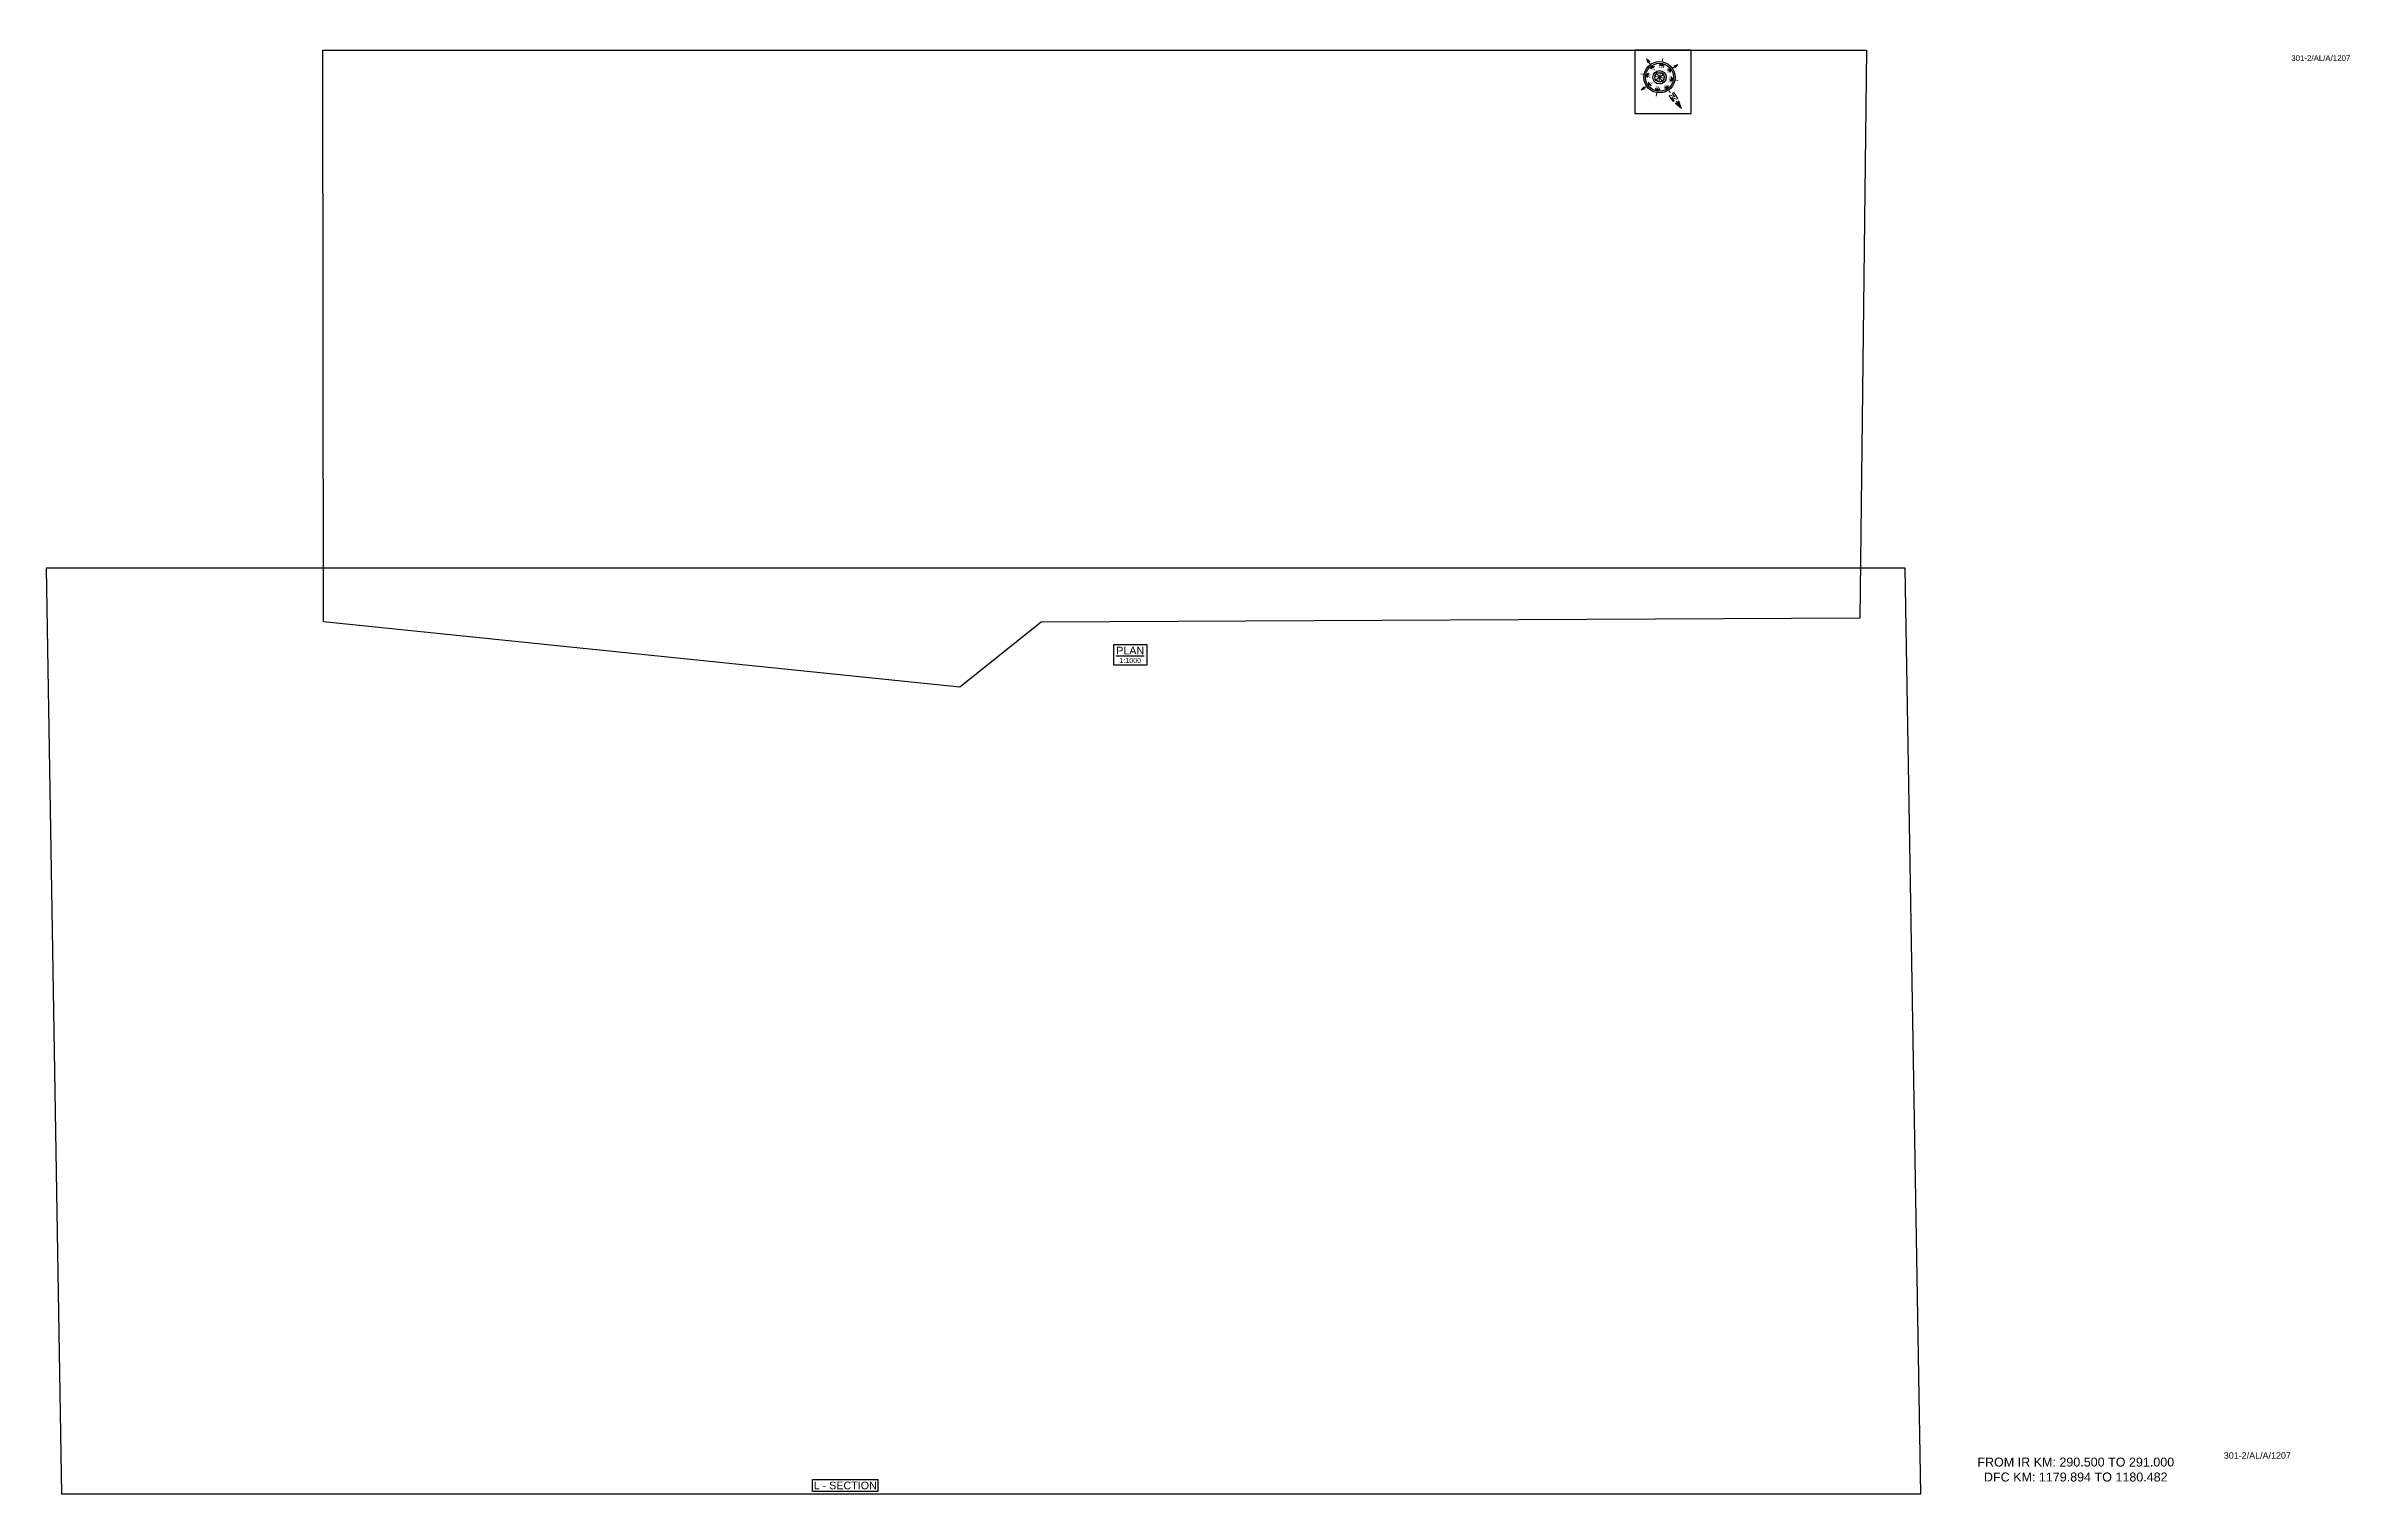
# Paper-space layout '1207' of a CAD drawing. Header units: metres. Extents: x 33 to 933, y 15 to 581.
import ezdxf
from ezdxf.enums import TextEntityAlignment as Align

# ---------------------------------------------------------------- set-up
doc = ezdxf.new("R2010")
doc.units = ezdxf.units.M
doc.header["$MEASUREMENT"] = 0
doc.layers.get('Defpoints').update_dxf_attribs({"color": 5})
doc.layers.add('title', color=7, linetype='Continuous')
doc.styles.get("Standard").update_dxf_attribs({"font": 'arial.ttf'})
doc.styles.add('Style-Arial', font='arial.ttf')

# ---------------------------------------------------------------- blocks, each defined once
blk = doc.blocks.new('N')
for points in [[(0, 8.41), (-0.49, 6.68), (0, 6.93)], [(0.49, 6.68), (0, 6.93), (0, 8.41)], [(-4.93, 0), (-4.07, 0.25), (-4.19, 0)], [(-4.07, -0.25), (-4.19, 0), (-4.93, 0)], [(-3.08, 0), (-2.59, 0.49), (-2.59, -0.49)], [(-2.18, 2.18), (-1.48, 2.18), (-2.18, 1.48)], [(0, 3.08), (0.49, 2.59), (-0.49, 2.59)], [(2.18, 2.18), (2.18, 1.48), (1.48, 2.18)], [(3.08, 0), (2.59, -0.49), (2.59, 0.49)], [(4.07, 0.25), (4.19, 0), (4.93, 0)], [(4.93, 0), (4.07, -0.25), (4.19, 0)], [(-2.18, -2.18), (-2.18, -1.48), (-1.48, -2.18)], [(0, -3.08), (-0.49, -2.59), (0.49, -2.59)], [(0, -4.93), (-0.25, -4.07), (0, -4.19)], [(0.25, -4.07), (0, -4.19), (0, -4.93)], [(2.18, -2.18), (1.48, -2.18), (2.18, -1.48)]]:
    blk.add_hatch(color=7).paths.add_polyline_path(points, flags=0)
h = blk.add_hatch(color=7)
h.paths.add_polyline_path([(0, -3.08), (0, -3.46, 1), (0, 3.46), (0, 3.08, -1)])
h.paths.add_polyline_path([(0, 1.05), (0, 1.48, 1), (0, -1.48), (0, -1.05, -1)])
at = {"color": 7, "linetype": 'ByBlock', "lineweight": 13}
for p, q in [((-0.61, 4.57), (-0.61, 6.12)), ((-0.61, 6.12), (-0.3, 6.12)), ((-0.3, 6.12), (0.32, 5.19)), ((0.32, 4.57), (-0.3, 5.5)), ((-0.3, 5.5), (-0.3, 4.57)), ((0.32, 5.19), (0.32, 6.12)), ((0.32, 6.12), (0.64, 6.12)), ((0.64, 6.12), (0.64, 4.57))]:
    blk.add_line(p, q, dxfattribs=at)
at = {"color": 7, "lineweight": 13}
for p, q in [((0, 6.41), (0, 7.28)), ((-3.46, 0), (-4.19, 0)), ((-2.45, 2.45), (-2.97, 2.97)), ((1.05, 0), (-1.05, 0)), ((-1.05, 0), (1.05, 0)), ((-0.74, 0.74), (0.74, -0.74)), ((0.74, 0.74), (-0.74, -0.74)), ((0.74, -0.74), (-0.74, 0.74)), ((-0.74, -0.74), (0.74, 0.74)), ((0, 3.46), (0, 4.19)), ((0, 3.46), (0, 3.08)), ((0, 1.05), (0, 1.48)), ((0, 1.05), (0, -1.05)), ((0, -1.05), (0, 1.05)), ((2.45, 2.45), (2.97, 2.97)), ((3.46, 0), (4.19, 0)), ((-2.45, -2.45), (-2.97, -2.97)), ((0, -1.05), (0, -1.48)), ((0, -3.46), (0, -3.08)), ((0, -3.46), (0, -4.19)), ((2.45, -2.45), (2.97, -2.97))]:
    blk.add_line(p, q, dxfattribs=at)
for points in [[(0, 8.41), (-0.49, 6.68), (0, 6.93), (0, 6.93)], [(0.49, 6.68), (0, 6.93), (0, 8.41), (0, 8.41)], [(-4.93, 0), (-4.07, 0.25), (-4.19, 0), (-4.19, 0)], [(-4.07, -0.25), (-4.19, 0), (-4.93, 0), (-4.93, 0)], [(-3.08, 0), (-2.59, 0.49), (-2.59, -0.49), (-2.59, -0.49)], [(-2.18, 2.18), (-1.48, 2.18), (-2.18, 1.48), (-2.18, 1.48)], [(0, 3.08), (0.49, 2.59), (-0.49, 2.59), (-0.49, 2.59)], [(2.18, 2.18), (2.18, 1.48), (1.48, 2.18), (1.48, 2.18)], [(3.08, 0), (2.59, -0.49), (2.59, 0.49), (2.59, 0.49)], [(4.07, 0.25), (4.19, 0), (4.93, 0), (4.93, 0)], [(4.93, 0), (4.07, -0.25), (4.19, 0), (4.19, 0)], [(-2.18, -2.18), (-2.18, -1.48), (-1.48, -2.18), (-1.48, -2.18)], [(0, -3.08), (-0.49, -2.59), (0.49, -2.59), (0.49, -2.59)], [(0, -4.93), (-0.25, -4.07), (0, -4.19), (0, -4.19)], [(0.25, -4.07), (0, -4.19), (0, -4.93), (0, -4.93)], [(2.18, -2.18), (1.48, -2.18), (2.18, -1.48), (2.18, -1.48)]]:
    blk.add_lwpolyline(points, close=True, dxfattribs=at)
at = {"color": 7, "linetype": 'ByBlock', "lineweight": 13}
for points in [[(-0.3, 4.57), (-0.61, 4.57)], [(0.32, 4.57), (0.64, 4.57)]]:
    blk.add_lwpolyline(points, dxfattribs=at)
at = {"color": 7}
for radius in [3.46, 3.08, 1.48, 1.05]:
    blk.add_circle((0, 0), radius, dxfattribs=at)
for s, rotation, p in [('W', 90, (-2.1, 0)), ('NW', 45, (-1.48, 1.48)), ('NE', 315, (1.48, 1.48)), ('E', 270, (1.97, 0)), ('SW', 135, (-1.48, -1.48)), ('SE', 225, (1.48, -1.48))]:
    blk.add_text(s, height=0.6, rotation=rotation, dxfattribs=at).set_placement(p, align=Align.CENTER)
for s, p in [('N', (0, 2.1)), ('S', (0, -2.47))]:
    blk.add_text(s, height=0.6, dxfattribs=at).set_placement(p, align=Align.CENTER)

psp = doc.layouts.new('1207')

# ---------------------------------------------------------------- linework, layer by layer
psp.add_lwpolyline([(332.72, 16), (332.72, 20.6), (358.25, 20.6), (358.25, 16)], close=True)
at = {"layer": 'Defpoints'}
psp.add_lwpolyline([(39.36, 15), (765.68, 15), (759.59, 376.57), (33.29, 376.57)], close=True, dxfattribs=at)
at = {"layer": 'title', "color": 7, "linetype": 'Continuous', "lineweight": -3}
psp.add_lwpolyline([(450.44, 346.87), (463.33, 346.87), (463.33, 338.72), (450.44, 338.72)], close=True, dxfattribs=at)

# ---------------------------------------------------------------- texts
at = {"style": 'Style-Arial'}
for height, p in [(2.2, (910.43, 574.8)), (2.5, (884.07, 28.76))]:
    psp.add_text('301-2/AL/A/1207', height=height, dxfattribs=at).set_placement(p)
at = {"insert": (784.1, 29.19), "char_height": 3.5, "attachment_point": 1, "style": 'Style-Arial'}
psp.add_mtext_dynamic_manual_height_columns('\\pxqc;FROM IR KM: 290.500 TO 291.000\\P{\\C1;DFC KM: 1179.894 TO 1180.482 }', width=84.2726, gutter_width=17.5, heights=[0], dxfattribs=at)
at = {"layer": 'title', "color": 7, "linetype": 'Continuous', "lineweight": -3, "style": 'Style-Arial'}
for s, height, p in [('%%UPLAN', 3, (456.83, 344.43)), ('1:1000', 2, (456.83, 340.57))]:
    psp.add_text(s, height=height, dxfattribs=at).set_placement(p, align=Align.MIDDLE)
at = {"layer": 'title', "style": 'Style-Arial'}
psp.add_text('L - SECTION', height=3, rotation=0.00006, dxfattribs=at).set_placement((345.5, 18.3), align=Align.MIDDLE_CENTER)

# ---------------------------------------------------------------- viewports
at = {"layer": 'Defpoints'}
vp = psp.add_viewport(center=(399.49, 195.79), size=(732.4, 361.5702), view_center_point=(25252.94, -12060.82), view_height=361.5702, dxfattribs=at)
vp.dxf.flags = 0x10000  # cut along an outline
vp.dxf.clipping_boundary_handle = psp.add_lwpolyline([(39.36, 15), (765.68, 15), (759.59, 376.57), (33.29, 376.57)], format="xyb", close=True, dxfattribs={"invisible": 1}).dxf.handle

# ---------------------------------------------------------------- wipeouts: each hides what was drawn before it
psp.add_wipeout([(653.96, 579), (676, 579), (676, 554.19), (653.96, 554.19)])

# ---------------------------------------------------------------- next in the draw order: linework, layer by layer
psp.add_lwpolyline([(676, 579), (653.96, 579), (653.96, 554.19), (676, 554.19)], close=True)
psp.add_lwpolyline([(141.41, 579), (744.47, 579), (741.82, 357.07), (422.05, 355.58), (390.25, 330.18), (141.64, 355.63)], close=True, dxfattribs=at)

# ---------------------------------------------------------------- next in the draw order: block references
at = {"xscale": 1.771541522973351, "yscale": 1.771541522973351, "zscale": 1.771541522973351, "rotation": 215.1222936235771}
psp.add_blockref('N', (663.62, 568.39), dxfattribs=at)

# ---------------------------------------------------------------- next in the draw order: viewports
at = {"layer": 'Defpoints', "view_twist_angle": 215.12229362}
vp = psp.add_viewport(center=(442.94, 454.59), size=(603.05, 248.8206), view_center_point=(1407784.22, -3135172.64), view_height=248.8207, status=3, dxfattribs=at)
vp.dxf.flags = 0x10000  # cut along an outline
vp.dxf.clipping_boundary_handle = psp.add_lwpolyline([(141.41, 579), (744.47, 579), (741.82, 357.07), (422.05, 355.58), (390.25, 330.18), (141.64, 355.63)], format="xyb", close=True, dxfattribs={"invisible": 1}).dxf.handle

doc.saveas('drawing.dxf')
